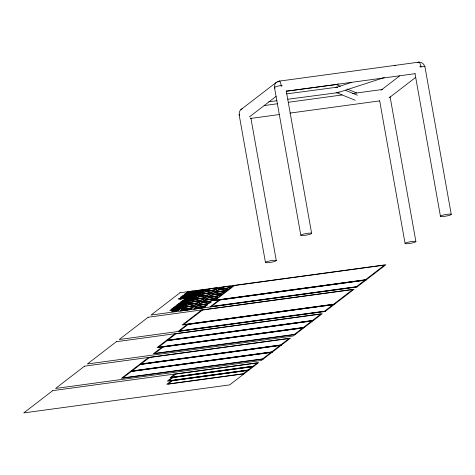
<?xml version="1.0" encoding="UTF-8"?>
<svg xmlns="http://www.w3.org/2000/svg" width="475" height="475" viewBox="0 0 475 475"><rect width="100%" height="100%" fill="white"/><g stroke="black" fill="none" stroke-linecap="round" stroke-linejoin="round"><path stroke-width="0.71" d="M240.831 109.666L276.183 82.478M277.792 82.062L278.938 81.177L418.558 62.178M249.417 116.892L276.076 96.389M381.027 90.22L399.57 75.958M389.031 97.897L415.69 77.395M195.688 290.629L193.978 291.947L204.487 290.516L206.197 289.204M201.703 309.949L182.127 325.007L334.501 304.273M233.522 285.481L213.946 300.538L366.32 279.805M175.138 333.705L166.208 340.575L313.334 320.554M148.58 357.461L139.65 364.325L281.515 345.022M174.889 374.015L170.139 377.673L253.876 366.278M286.538 91.164L336.276 84.592L338.372 83.909M394.339 65.74L395.74 65.283M336.389 87.335L351.779 82.335M338.069 92.572L384.245 77.579M286.449 91.194L415.043 73.696M264.159 105.563L277.388 103.764M288.408 102.268L342.042 94.964M352.331 93.569L382.47 89.466M250.361 118.483L279.757 114.481M290.041 113.08L379.691 100.884M366.172 279.923L219.046 299.939L210.116 306.808L357.242 286.787M334.353 304.392L187.227 324.407L178.297 331.277L325.423 311.256M313.179 320.673L166.06 340.688L157.13 347.558L304.249 327.536M304.101 327.655L162.23 346.958L153.3 353.827L295.171 334.525M281.366 345.141L139.496 364.444L130.566 371.308L272.436 352.005M272.282 352.123L130.411 371.426L121.481 378.296L263.352 358.993M253.727 366.391L172.098 377.5L167.348 381.152L248.977 370.049M248.823 370.162L171.499 380.683L166.749 384.34L244.073 373.813M286.437 93.896L336.9 87.222M268.808 101.775L276.854 100.706M287.82 99.257L337.553 92.684M336.276 84.592L340.367 86.266M347.189 89.057L356.737 92.969M345.794 90.482L357.39 95.232M355.27 100.308L336.169 92.488A2.749 2.654 -67.7 0 0 339.085 91.871M424.923 66.637L451.25 214.427A5.504 0.802 -10.1 0 1 442.89 216.529A5.504 0.802 -10.1 0 1 443.371 215.033A5.504 0.802 -10.1 0 1 451.25 214.427M415.008 73.536L440.426 216.232M390.088 96.74L415.898 241.615A5.504 0.802 -10.1 0 1 407.538 243.717A5.504 0.802 -10.1 0 1 408.019 242.22A5.504 0.802 -10.1 0 1 415.898 241.615M379.656 100.724L405.074 243.42M286.217 90.731L311.636 233.427A5.504 0.802 -10.1 0 1 303.27 235.523A5.504 0.802 -10.1 0 1 303.757 234.027A5.504 0.802 -10.1 0 1 311.636 233.427M300.806 235.226L274.485 87.436A5.504 0.802 -10.1 0 1 282.227 85.393M250.865 117.919L276.284 260.615A5.504 0.802 -10.1 0 1 267.918 262.711A5.504 0.802 -10.1 0 1 268.405 261.214A5.504 0.802 -10.1 0 1 276.284 260.615M239.127 114.623L265.454 262.414M418.315 62.48A5.504 1.472 82.3 0 1 421.004 67.581M417.549 62.421A5.504 5.243 52.4 0 1 424.769 66.827A5.504 0.802 -10.1 0 0 419.793 66.678M278.7 81.48A5.504 1.472 82.3 0 1 281.384 86.581M274.93 88.285A5.504 5.243 52.4 0 1 279.983 81.142M337.274 87.216A2.749 2.654 -67.7 0 0 335.783 87.691A2.749 1.876 72 0 1 337.131 87.317A2.749 0.802 82.5 0 0 336.508 87.673M338.402 92.411A2.749 1.876 72 0 1 336.935 92.447M337.838 92.477A2.749 0.802 82.5 0 1 337.22 92.471M239.578 115.472A5.504 5.243 52.4 0 1 242.583 108.609M239.436 114.885A5.504 0.802 -10.1 0 1 239.649 114.226M52.719 390.64L23.75 412.918L229.662 384.898L258.626 362.621L52.719 390.64M84.532 366.172L55.569 388.449L261.482 360.43L290.445 338.152L84.532 366.172M116.351 341.703L87.382 363.981L293.295 335.962L322.264 313.684L116.351 341.703M148.17 317.235L119.201 339.512L325.114 311.493L354.083 289.216L148.17 317.235M179.989 292.766L151.02 315.044L356.933 287.025L385.896 264.747L179.989 292.766M171.475 309.255L169.765 310.567L180.274 309.136L181.984 307.824L171.475 309.255M173.339 307.818L171.629 309.136L182.133 307.705L183.849 306.393L173.339 307.818M175.198 306.387L173.488 307.705L183.997 306.274L185.707 304.956L175.198 306.387M177.062 304.956L175.352 306.268L185.862 304.843L187.572 303.525L177.062 304.956M178.927 303.525L177.217 304.837L187.726 303.406L189.436 302.094L178.927 303.525M180.791 302.088L179.075 303.406L189.584 301.975L191.294 300.663L180.791 302.088M182.649 300.657L180.939 301.975L191.449 300.544L193.159 299.226L182.649 300.657M184.514 299.226L182.804 300.538L193.313 299.113L195.023 297.795L184.514 299.226M186.378 297.795L184.668 299.108L195.172 297.677L196.888 296.364L186.378 297.795M188.237 296.358L186.527 297.677L197.036 296.246L198.746 294.933L188.237 296.358M190.101 294.928L188.391 296.246L198.9 294.815L200.61 293.497L190.101 294.928M191.965 293.497L190.255 294.809L200.765 293.384L202.475 292.066L191.965 293.497M193.83 292.066L192.114 293.378L202.623 291.947L204.333 290.635L193.83 292.066M172.318 309.32L171.178 310.199L179.431 309.071L180.571 308.198L172.318 309.32M174.177 307.889L173.037 308.762L181.296 307.64L182.436 306.761L174.177 307.889M176.041 306.452L174.901 307.331L183.16 306.209L184.3 305.33L176.041 306.452M177.905 305.021L176.765 305.9L185.018 304.778L186.158 303.899L177.905 305.021M179.764 303.59L178.624 304.463L186.883 303.341L188.023 302.468L179.764 303.59M181.628 302.159L180.488 303.032L188.747 301.91L189.887 301.031L181.628 302.159M183.493 300.723L182.352 301.601L190.606 300.479L191.746 299.6L183.493 300.723M185.357 299.292L184.211 300.17L192.47 299.048L193.61 298.169L185.357 299.292M187.215 297.861L186.075 298.733L194.334 297.611L195.474 296.738L187.215 297.861M189.08 296.43L187.94 297.303L196.199 296.18L197.339 295.302L189.08 296.43M190.944 294.993L189.804 295.872L198.057 294.749L199.197 293.871L190.944 294.993M192.803 293.562L191.662 294.441L199.922 293.312L201.062 292.44L192.803 293.562M194.667 292.131L193.527 293.004L201.786 291.882L202.926 291.009L194.667 292.131M196.531 290.7L195.391 291.573L203.644 290.451L204.784 289.572L196.531 290.7M181.984 309.629L180.274 310.941L190.784 309.51L192.494 308.198L181.984 309.629M182.828 309.694L181.688 310.573L189.941 309.445L191.081 308.572L182.828 309.694M195.344 307.812L193.634 309.124L204.143 307.693L205.853 306.381L195.344 307.812M196.187 307.877L195.047 308.75L203.306 307.628L204.446 306.749L196.187 307.877M202.546 310.021L183.54 324.633L333.664 304.208L352.67 289.59L202.546 310.021M234.359 285.552L215.353 300.164L365.483 279.739L384.489 265.121L234.359 285.552M166.897 340.753L158.537 347.183L303.412 327.471L311.772 321.041L166.897 340.753M175.982 333.771L167.622 340.201L312.491 320.488L320.851 314.058L175.982 333.771M188.07 324.473L179.71 330.903L324.579 311.19L332.939 304.76L188.07 324.473M219.889 300.004L211.529 306.434L356.398 286.722L364.758 280.292L219.889 300.004M131.254 371.492L122.894 377.922L262.509 358.922L270.869 352.497L131.254 371.492M140.339 364.509L131.979 370.939L271.593 351.939L279.953 345.509L140.339 364.509M149.417 357.527L141.057 363.951L280.678 344.957L289.032 338.527L149.417 357.527M163.073 347.023L154.713 353.453L294.328 334.453L302.688 328.029L163.073 347.023M175.726 374.086L171.546 377.298L253.038 366.213L257.218 362.995L175.726 374.086M172.942 377.566L168.762 380.778L248.134 369.978L252.314 366.765L172.942 377.566M172.336 380.748L168.156 383.966L243.236 373.748L247.416 370.536L172.336 380.748M180.702 298.87A2.749 0.404 -10.1 0 0 184.882 297.819A2.749 0.404 -10.1 0 0 180.945 298.122A2.749 0.404 -10.1 0 0 180.702 298.87M182.75 297.291A2.749 0.404 -10.1 0 0 186.936 296.24A2.749 0.404 -10.1 0 0 182.994 296.543A2.749 0.404 -10.1 0 0 182.75 297.291M184.805 295.711A2.749 0.404 -10.1 0 0 188.985 294.66A2.749 0.404 -10.1 0 0 185.048 294.963A2.749 0.404 -10.1 0 0 184.805 295.711M186.859 294.132A2.749 0.404 -10.1 0 0 191.039 293.081A2.749 0.404 -10.1 0 0 187.102 293.384A2.749 0.404 -10.1 0 0 186.859 294.132M188.913 292.553A2.749 0.404 -10.1 0 0 193.093 291.502A2.749 0.404 -10.1 0 0 189.151 291.804A2.749 0.404 -10.1 0 0 188.913 292.553M173.945 311.095A2.749 0.404 -10.1 0 0 178.125 310.044A2.749 0.404 -10.1 0 0 174.183 310.347A2.749 0.404 -10.1 0 0 173.945 311.095M184.929 308.904A5.504 0.802 -10.1 0 0 193.295 306.803A5.504 0.802 -10.1 0 0 185.416 307.408A5.504 0.802 -10.1 0 0 184.929 308.904M188.314 306.304A5.504 0.802 -10.1 0 0 196.68 304.202A5.504 0.802 -10.1 0 0 188.801 304.808A5.504 0.802 -10.1 0 0 188.314 306.304M191.698 303.703A5.504 0.802 -10.1 0 0 200.058 301.601A5.504 0.802 -10.1 0 0 192.185 302.207A5.504 0.802 -10.1 0 0 191.698 303.703M195.083 301.097A5.504 0.802 -10.1 0 0 203.442 299.001A5.504 0.802 -10.1 0 0 195.569 299.6A5.504 0.802 -10.1 0 0 195.083 301.097M198.467 298.496A5.504 0.802 -10.1 0 0 206.827 296.4A5.504 0.802 -10.1 0 0 198.948 297A5.504 0.802 -10.1 0 0 198.467 298.496M201.845 295.895A5.504 0.802 -10.1 0 0 210.211 293.793A5.504 0.802 -10.1 0 0 202.332 294.399A5.504 0.802 -10.1 0 0 201.845 295.895M205.23 293.295A5.504 0.802 -10.1 0 0 213.596 291.193A5.504 0.802 -10.1 0 0 205.717 291.798A5.504 0.802 -10.1 0 0 205.23 293.295M208.614 290.694A5.504 0.802 -10.1 0 0 216.974 288.592A5.504 0.802 -10.1 0 0 209.101 289.198A5.504 0.802 -10.1 0 0 208.614 290.694M198.295 307.088A5.504 0.802 -10.1 0 0 206.655 304.986A5.504 0.802 -10.1 0 0 198.776 305.591A5.504 0.802 -10.1 0 0 198.295 307.088M201.679 304.487A5.504 0.802 -10.1 0 0 210.039 302.385A5.504 0.802 -10.1 0 0 202.16 302.991A5.504 0.802 -10.1 0 0 201.679 304.487M205.058 301.88A5.504 0.802 -10.1 0 0 213.423 299.784A5.504 0.802 -10.1 0 0 205.544 300.384A5.504 0.802 -10.1 0 0 205.058 301.88M208.442 299.28A5.504 0.802 -10.1 0 0 216.802 297.184A5.504 0.802 -10.1 0 0 208.929 297.783A5.504 0.802 -10.1 0 0 208.442 299.28M211.826 296.679A5.504 0.802 -10.1 0 0 220.186 294.577A5.504 0.802 -10.1 0 0 212.313 295.183A5.504 0.802 -10.1 0 0 211.826 296.679M215.211 294.078A5.504 0.802 -10.1 0 0 223.571 291.977A5.504 0.802 -10.1 0 0 215.692 292.582A5.504 0.802 -10.1 0 0 215.211 294.078M218.595 291.478A5.504 0.802 -10.1 0 0 226.955 289.376A5.504 0.802 -10.1 0 0 219.076 289.982A5.504 0.802 -10.1 0 0 218.595 291.478M221.973 288.877A5.504 0.802 -10.1 0 0 230.339 286.775A5.504 0.802 -10.1 0 0 222.46 287.375A5.504 0.802 -10.1 0 0 221.973 288.877M180.067 299.125A3.931 0.576 -10.1 0 0 186.04 297.623A3.931 0.576 -10.1 0 0 180.417 298.057A3.931 0.576 -10.1 0 0 180.067 299.125M182.121 297.546A3.931 0.576 -10.1 0 0 188.094 296.044A3.931 0.576 -10.1 0 0 182.465 296.477A3.931 0.576 -10.1 0 0 182.121 297.546M184.175 295.967A3.931 0.576 -10.1 0 0 190.148 294.47A3.931 0.576 -10.1 0 0 184.52 294.898A3.931 0.576 -10.1 0 0 184.175 295.967M186.224 294.387A3.931 0.576 -10.1 0 0 192.197 292.891A3.931 0.576 -10.1 0 0 186.574 293.318A3.931 0.576 -10.1 0 0 186.224 294.387M188.278 292.808A3.931 0.576 -10.1 0 0 194.251 291.312A3.931 0.576 -10.1 0 0 188.623 291.739A3.931 0.576 -10.1 0 0 188.278 292.808M173.31 311.351A3.931 0.576 -10.1 0 0 179.283 309.854A3.931 0.576 -10.1 0 0 173.66 310.282A3.931 0.576 -10.1 0 0 173.31 311.351M184.3 309.16A6.686 0.974 -10.1 0 0 194.453 306.613A6.686 0.974 -10.1 0 0 184.888 307.343A6.686 0.974 -10.1 0 0 184.3 309.16M187.684 306.559A6.686 0.974 -10.1 0 0 197.838 304.012A6.686 0.974 -10.1 0 0 188.272 304.742A6.686 0.974 -10.1 0 0 187.684 306.559M191.069 303.958A6.686 0.974 -10.1 0 0 201.222 301.411A6.686 0.974 -10.1 0 0 191.657 302.142A6.686 0.974 -10.1 0 0 191.069 303.958M194.447 301.358A6.686 0.974 -10.1 0 0 204.606 298.805A6.686 0.974 -10.1 0 0 195.041 299.541A6.686 0.974 -10.1 0 0 194.447 301.358M197.832 298.757A6.686 0.974 -10.1 0 0 207.985 296.204A6.686 0.974 -10.1 0 0 198.419 296.934A6.686 0.974 -10.1 0 0 197.832 298.757M201.216 296.151A6.686 0.974 -10.1 0 0 211.369 293.603A6.686 0.974 -10.1 0 0 201.804 294.334A6.686 0.974 -10.1 0 0 201.216 296.151M204.6 293.55A6.686 0.974 -10.1 0 0 214.753 291.003A6.686 0.974 -10.1 0 0 205.188 291.733A6.686 0.974 -10.1 0 0 204.6 293.55M207.985 290.949A6.686 0.974 -10.1 0 0 218.138 288.402A6.686 0.974 -10.1 0 0 208.572 289.132A6.686 0.974 -10.1 0 0 207.985 290.949M197.659 307.343A6.686 0.974 -10.1 0 0 207.812 304.796A6.686 0.974 -10.1 0 0 198.247 305.526A6.686 0.974 -10.1 0 0 197.659 307.343M201.044 304.742A6.686 0.974 -10.1 0 0 211.197 302.195A6.686 0.974 -10.1 0 0 201.632 302.925A6.686 0.974 -10.1 0 0 201.044 304.742M204.428 302.142A6.686 0.974 -10.1 0 0 214.581 299.588A6.686 0.974 -10.1 0 0 205.016 300.325A6.686 0.974 -10.1 0 0 204.428 302.142M207.812 299.541A6.686 0.974 -10.1 0 0 217.966 296.988A6.686 0.974 -10.1 0 0 208.4 297.718A6.686 0.974 -10.1 0 0 207.812 299.541M211.197 296.934A6.686 0.974 -10.1 0 0 221.35 294.387A6.686 0.974 -10.1 0 0 211.785 295.118A6.686 0.974 -10.1 0 0 211.197 296.934M214.575 294.334A6.686 0.974 -10.1 0 0 224.728 291.787A6.686 0.974 -10.1 0 0 215.163 292.517A6.686 0.974 -10.1 0 0 214.575 294.334M217.96 291.733A6.686 0.974 -10.1 0 0 228.113 289.186A6.686 0.974 -10.1 0 0 218.547 289.916A6.686 0.974 -10.1 0 0 217.96 291.733M221.344 289.132A6.686 0.974 -10.1 0 0 231.497 286.579A6.686 0.974 -10.1 0 0 221.932 287.316A6.686 0.974 -10.1 0 0 221.344 289.132"/></g></svg>
